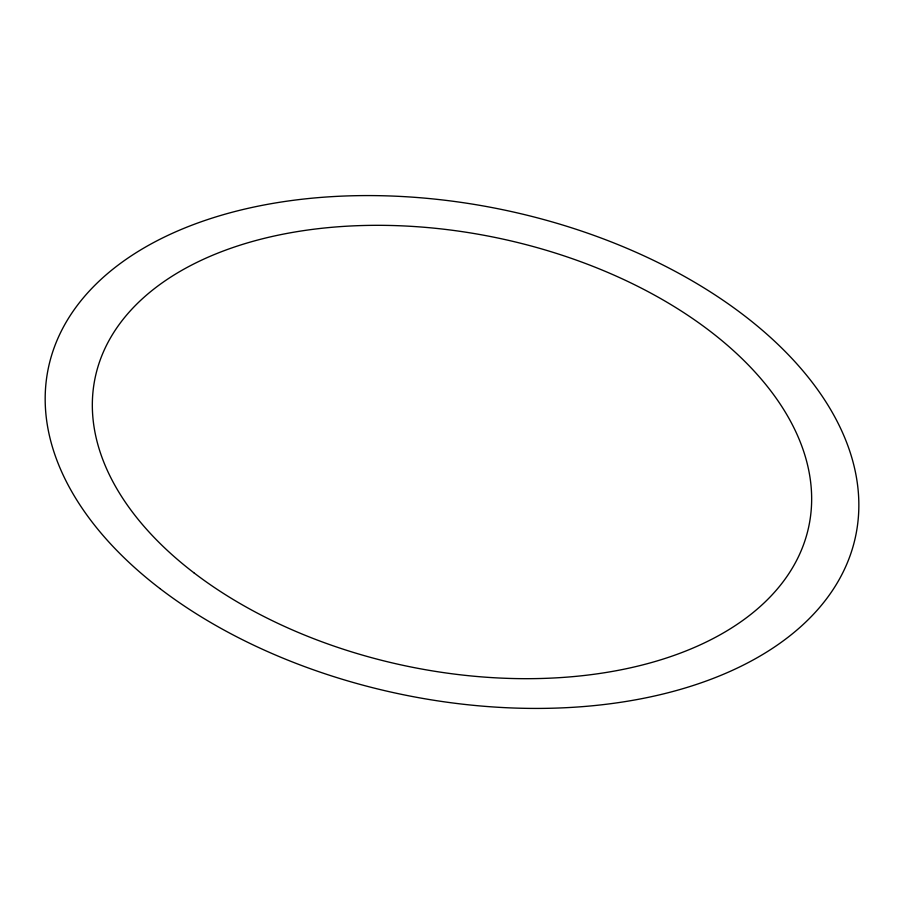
<?xml version="1.0" encoding="UTF-8"?>
<svg xmlns="http://www.w3.org/2000/svg" width="904" height="904" viewBox="0 0 904 904"><rect width="100%" height="100%" fill="white"/><g stroke="black" fill="none" stroke-linecap="round" stroke-linejoin="round"><path stroke-width="1.36" d="M159.895 588.527A412.303 247.56 11.7 0 0 843.308 571.712A412.303 247.56 11.7 0 0 352.797 195.761A412.303 247.56 11.7 0 0 159.895 588.527M193.772 572.695A364.481 218.836 11.7 0 0 797.916 557.824A364.481 218.836 11.7 0 0 364.312 225.48A364.481 218.836 11.7 0 0 193.772 572.695"/></g></svg>
